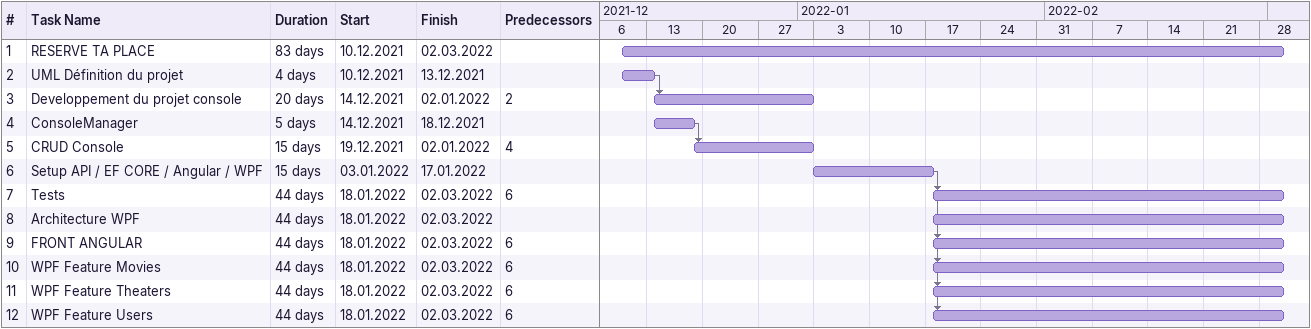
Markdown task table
| ID | Task | Duration | Start | Finish | Predecessors |
|---|---|---|---|---|---|
| 1 | RESERVE TA PLACE | 83d | 2021-12-10 | 2022-03-02 |  |
| 2 | UML Définition du projet | 4d | 2021-12-10 | 2021-12-13 |  |
| 3 | Developpement du projet console | 20d | 2021-12-14 | 2022-01-02 | 2 |
| 4 | ConsoleManager | 5d | 2021-12-14 | 2021-12-18 |  |
| 5 | CRUD Console | 15d | 2021-12-19 | 2022-01-02 | 4 |
| 6 | Setup API / EF CORE / Angular / WPF | 15d | 2022-01-03 | 2022-01-17 |  |
| 7 | Tests | 44d | 2022-01-18 | 2022-03-02 | 6 |
| 8 | Architecture WPF | 44d | 2022-01-18 | 2022-03-02 |  |
| 9 | FRONT ANGULAR | 44d | 2022-01-18 | 2022-03-02 | 6 |
| 10 | WPF Feature Movies | 44d | 2022-01-18 | 2022-03-02 | 6 |
| 11 | WPF Feature Theaters | 44d | 2022-01-18 | 2022-03-02 | 6 |
| 12 | WPF Feature Users | 44d | 2022-01-18 | 2022-03-02 | 6 |
